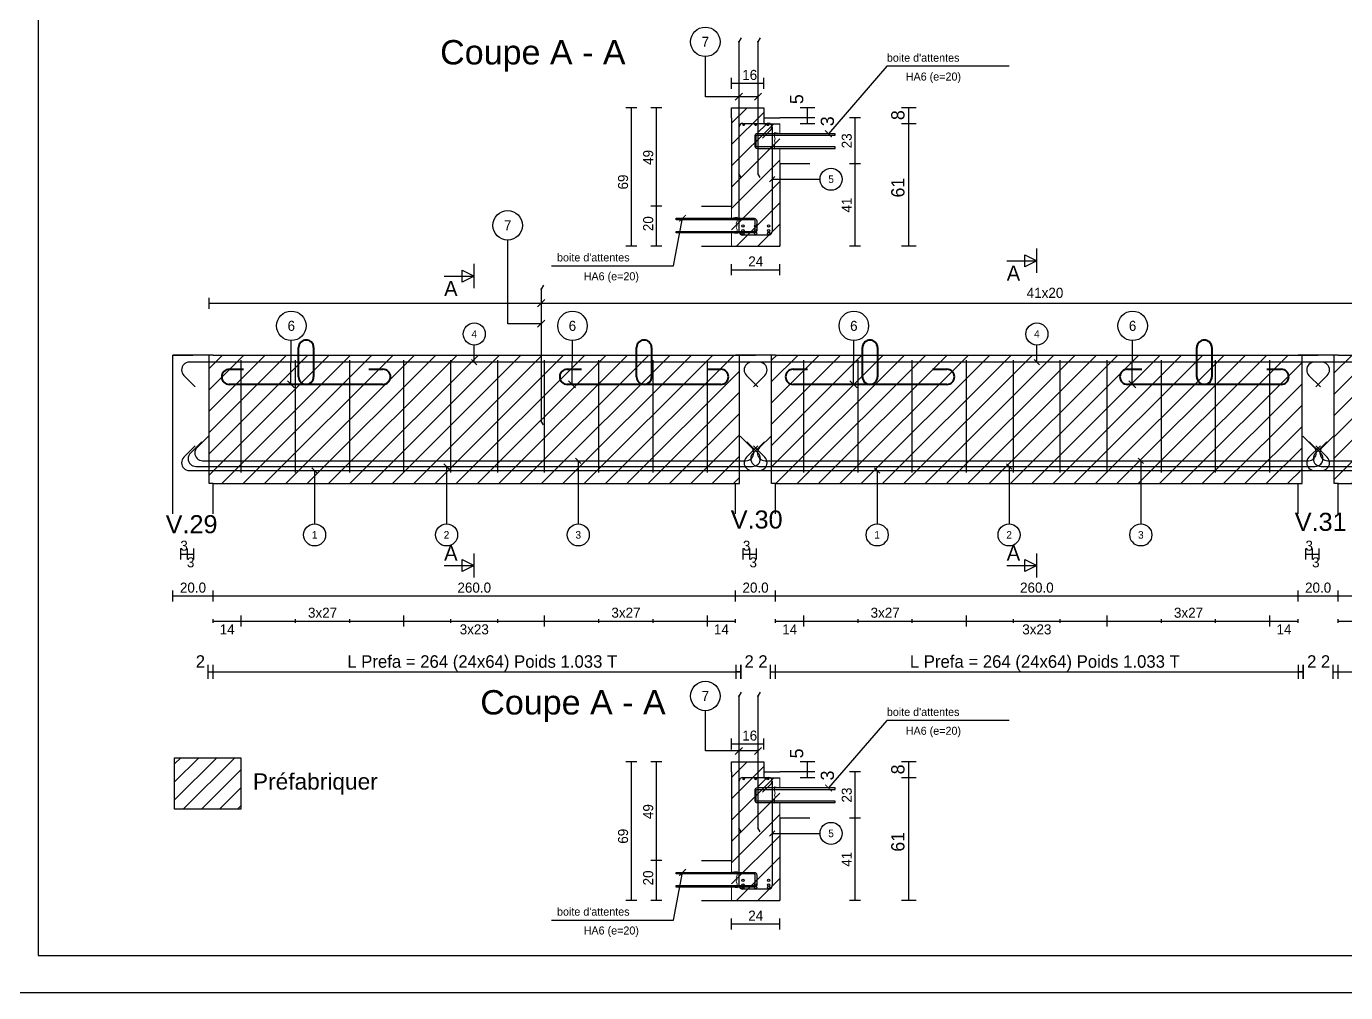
# Model space of a CAD drawing. Extents: x -12912 to 27386, y 1818 to 8189.
# Drawn here: x -3516 to -2859, y 3184 to 3665 of the extents above; entities that cross this region are included whole.
import ezdxf
from ezdxf.enums import TextEntityAlignment as Align

# ---------------------------------------------------------------- set-up
doc = ezdxf.new("R2010")
doc.units = 0
doc.header["$MEASUREMENT"] = 0
doc.linetypes.add('CONTINUE', pattern=[0])
doc.layers.get('0').update_dxf_attribs({"linetype": 'CONTINUOUS'})
for name, color, linetype in [('1', 7, 'CONTINUOUS'), ('104', 7, 'CONTINUOUS'), ('173', 7, 'CONTINUOUS'), ('5', 7, 'CONTINUOUS'), ('6', 7, 'CONTINUOUS'), ('7', 7, 'CONTINUOUS'), ('Bâtiment 1. Soubassement', 7, 'CONTINUOUS'), ('GO-CARTOUCHE', 7, 'CONTINUOUS'), ('PYC-HACHURE', 7, 'CONTINUOUS'), ('RDC COFFRAGE', 7, 'CONTINUOUS')]:
    doc.layers.add(name, color=color, linetype=linetype)
doc.layers.add('PYC- HACHURES', color=7, linetype='CONTINUOUS', lineweight=18)
doc.styles.add('ARIAL', font='ARIAL.TTF')
pattern_1 = [(45, (2287.273, 9e-13), (-5.303301, 5.303301), [])]

# ---------------------------------------------------------------- blocks, each defined once
blk = doc.blocks.new('_ArchTick')
at = {"color": 0, "linetype": 'ByBlock', "const_width": 0.15}
blk.add_lwpolyline([(-0.5, -0.5), (0.5, 0.5)], dxfattribs=at)
blk = doc.blocks.new('A$C25E25F4E')
at = {"layer": 'RDC COFFRAGE', "color": 5, "linetype": 'CONTINUE', "lineweight": 40, "ltscale": 0.01}
for points in [[(52.25, 22.05), (52.25, 22.05)], [(48.51, 3.75), (48.51, 18.3)], [(56, 18.3), (56, 3.75)], [(14, 7.49), (21.09, 7.49)], [(83.42, 7.49), (90.51, 7.49)], [(10.25, 3.75), (10.25, 3.75)], [(94.25, 3.75), (94.25, 3.75)], [(52.25, 0), (14, 0)], [(90.51, 0), (52.25, 0)]]:
    blk.add_lwpolyline(points, dxfattribs=at)
for centre, start, end in [((52.25, 18.3), 90, 180), ((52.25, 18.3), 0, 90), ((14, 3.75), 90, 180), ((90.51, 3.75), 0, 90), ((14, 3.75), 180, 270), ((52.25, 3.75), 180, 270), ((52.25, 3.75), 270, 0), ((90.51, 3.75), 270, 0)]:
    blk.add_arc(centre, 3.75, start, end, dxfattribs=at)

msp = doc.modelspace()

# ---------------------------------------------------------------- hatches: boundary and pattern name
at = {"layer": 'PYC- HACHURES', "lineweight": 15}
h = msp.add_hatch(dxfattribs=at)
h.set_pattern_fill('ANSI31', color=104, scale=60, style=0)
h.set_pattern_definition(pattern_1)
h.paths.add_polyline_path([(-3140.938, 3616.174), (-3148.938, 3616.173), (-3148.938, 3624.173), (-3164.938, 3624.173), (-3164.938, 3619.173), (-3164.938, 3555.173), (-3140.938, 3555.173)])
h = msp.add_hatch(dxfattribs=at)
h.set_pattern_fill('ANSI31', color=104, scale=60, style=0)
h.set_pattern_definition(pattern_1)
h.paths.add_polyline_path([(-3161.028, 3500.979), (-3163.028, 3500.979), (-3423.026, 3500.979), (-3425.026, 3500.979), (-3425.026, 3436.979), (-3423.026, 3436.979), (-3163.028, 3436.979), (-3161.028, 3436.979)])
h = msp.add_hatch(dxfattribs=at)
h.set_pattern_fill('ANSI31', color=104, scale=60, style=0)
h.set_pattern_definition(pattern_1)
h.paths.add_polyline_path([(-2881.028, 3500.979), (-2883.028, 3500.979), (-3143.026, 3500.979), (-3145.026, 3500.979), (-3145.026, 3436.979), (-3143.026, 3436.979), (-2883.028, 3436.979), (-2881.028, 3436.979)])
h = msp.add_hatch(dxfattribs=at)
h.set_pattern_fill('ANSI31', color=104, scale=60, style=0)
h.set_pattern_definition(pattern_1)
h.paths.add_polyline_path([(-2599.027, 3500.979), (-2601.027, 3500.979), (-2863.026, 3500.979), (-2865.026, 3500.979), (-2865.026, 3436.979), (-2863.026, 3436.979), (-2601.027, 3436.979), (-2599.027, 3436.979)])
h = msp.add_hatch(dxfattribs=at)
h.set_pattern_fill('ANSI31', color=104, scale=2, style=0)
h.set_pattern_definition([(45, (-3236.8444, 4733.0785), (-4.490128, 4.490128), [])])
h.paths.add_polyline_path([(-3409.238, 3300.505), (-3442.159, 3300.505), (-3442.159, 3274.853), (-3409.238, 3274.853)])
h = msp.add_hatch(dxfattribs=at)
h.set_pattern_fill('ANSI31', color=104, scale=60, style=0)
h.set_pattern_definition([(45, (2287.273, -325.764), (-5.303301, 5.303301), [])])
h.paths.add_polyline_path([(-3140.938, 3290.41), (-3148.938, 3290.409), (-3148.938, 3298.409), (-3164.938, 3298.409), (-3164.938, 3293.409), (-3164.938, 3229.409), (-3140.938, 3229.409)])

# ---------------------------------------------------------------- linework, layer by layer
at = {"lineweight": 5, "flags": 128}
for points in [[(-3140.935, 3616.18), (-3140.931, 3611.292), (-3143.661, 3611.747), (-3143.661, 3609.708), (-3143.224, 3608.653), (-3143.661, 3607.652), (-3143.224, 3606.652), (-3143.661, 3605.597), (-3143.661, 3603.557), (-3140.931, 3604.012), (-3140.938, 3596.173)], [(-3164.938, 3575.391), (-3164.943, 3569.22), (-3162.213, 3569.675), (-3162.213, 3567.635), (-3162.649, 3566.581), (-3162.213, 3565.58), (-3162.649, 3564.58), (-3162.213, 3563.525), (-3162.213, 3561.485), (-3164.943, 3561.94), (-3164.935, 3555.391)], [(-3140.935, 3290.417), (-3140.931, 3285.529), (-3143.661, 3285.984), (-3143.661, 3283.944), (-3143.224, 3282.889), (-3143.661, 3281.889), (-3143.224, 3280.888), (-3143.661, 3279.833), (-3143.661, 3277.794), (-3140.931, 3278.249), (-3140.938, 3270.409)], [(-3164.938, 3249.628), (-3164.943, 3243.456), (-3162.213, 3243.911), (-3162.213, 3241.872), (-3162.649, 3240.817), (-3162.213, 3239.816), (-3162.649, 3238.816), (-3162.213, 3237.761), (-3162.213, 3235.721), (-3164.943, 3236.176), (-3164.935, 3229.628)]]:
    msp.add_lwpolyline(points, dxfattribs=at)
for points in [[(-3152.077, 3611.21, 0.4142136), (-3153.442, 3609.845), (-3153.442, 3605.295, 0.4142136), (-3152.077, 3603.93), (-3113.402, 3603.93), (-3113.402, 3604.658), (-3152.077, 3604.658, -0.4142136), (-3152.714, 3605.295), (-3152.714, 3609.845, -0.4142136), (-3152.077, 3610.482), (-3113.402, 3610.482), (-3113.402, 3611.21)], [(-3153.796, 3569.138, -0.4142136), (-3152.431, 3567.773), (-3152.431, 3563.223, -0.4142136), (-3153.796, 3561.858), (-3192.471, 3561.858), (-3192.471, 3562.586), (-3153.796, 3562.586, 0.4142136), (-3153.159, 3563.223), (-3153.159, 3567.773, 0.4142136), (-3153.796, 3568.41), (-3192.471, 3568.41), (-3192.471, 3569.138)], [(-3152.077, 3285.447, 0.4142136), (-3153.442, 3284.082), (-3153.442, 3279.532, 0.4142136), (-3152.077, 3278.167), (-3113.402, 3278.167), (-3113.402, 3278.895), (-3152.077, 3278.895, -0.4142136), (-3152.714, 3279.532), (-3152.714, 3284.082, -0.4142136), (-3152.077, 3284.719), (-3113.402, 3284.719), (-3113.402, 3285.447)], [(-3153.796, 3243.374, -0.4142136), (-3152.431, 3242.009), (-3152.431, 3237.459, -0.4142136), (-3153.796, 3236.094), (-3192.471, 3236.094), (-3192.471, 3236.822), (-3153.796, 3236.822, 0.4142136), (-3153.159, 3237.459), (-3153.159, 3242.009, 0.4142136), (-3153.796, 3242.646), (-3192.471, 3242.646), (-3192.471, 3243.374)]]:
    msp.add_lwpolyline(points, format="xyb", close=True)
at = {"layer": '1', "color": 1}
for points in [[(-3425.33, 3460.693), (-3430.987, 3455.037)], [(-3155.067, 3455.037), (-3160.724, 3460.693)], [(-3145.33, 3460.693), (-3150.987, 3455.037)], [(-2875.067, 3455.037), (-2880.724, 3460.693)], [(-2865.33, 3460.693), (-2870.987, 3455.037)], [(-3431.93, 3455.793), (-3437.587, 3450.137)], [(-3428.63, 3457.843), (-3434.287, 3452.187)], [(-3151.93, 3455.793), (-3157.587, 3450.137)], [(-3151.767, 3452.187), (-3157.424, 3457.843)], [(-3148.63, 3457.843), (-3154.287, 3452.187)], [(-3148.467, 3450.137), (-3154.124, 3455.793)], [(-2871.93, 3455.793), (-2877.587, 3450.137)], [(-2871.767, 3452.187), (-2877.424, 3457.843)], [(-2868.63, 3457.843), (-2874.287, 3452.187)], [(-2868.467, 3450.137), (-2874.124, 3455.793)], [(-3438.73, 3447.379), (-3438.73, 3447.379)], [(-3435.43, 3449.429), (-3435.43, 3449.429)], [(-3432.13, 3452.279), (-3432.13, 3452.279)], [(-3428.23, 3448.379), (-3157.825, 3448.379)], [(-3158.73, 3447.379), (-3158.73, 3447.379)], [(-3155.43, 3449.429), (-3155.43, 3449.429)], [(-3153.925, 3452.279), (-3153.925, 3452.279)], [(-3152.13, 3452.279), (-3152.13, 3452.279)], [(-3150.625, 3449.429), (-3150.625, 3449.429)], [(-3148.23, 3448.379), (-2877.825, 3448.379)], [(-3147.325, 3447.379), (-3147.325, 3447.379)], [(-2878.73, 3447.379), (-2878.73, 3447.379)], [(-2875.43, 3449.429), (-2875.43, 3449.429)], [(-2873.925, 3452.279), (-2873.925, 3452.279)], [(-2872.13, 3452.279), (-2872.13, 3452.279)], [(-2870.625, 3449.429), (-2870.625, 3449.429)], [(-2868.23, 3448.379), (-2599.827, 3448.379)], [(-2867.325, 3447.379), (-2867.325, 3447.379)], [(-3434.83, 3443.479), (-3151.225, 3443.479)], [(-3431.53, 3445.529), (-3154.525, 3445.529)], [(-3154.83, 3443.479), (-2871.225, 3443.479)], [(-3151.53, 3445.529), (-2874.525, 3445.529)], [(-2874.83, 3443.479), (-2593.227, 3443.479)], [(-2871.53, 3445.529), (-2596.527, 3445.529)]]:
    msp.add_lwpolyline(points, dxfattribs=at)
for centre in [(-3159.338, 3565.273), (-3152.938, 3565.273), (-3146.538, 3565.273), (-3159.338, 3562.873), (-3159.338, 3561.673), (-3152.938, 3562.873), (-3152.938, 3561.673), (-3146.538, 3562.873), (-3146.538, 3561.673), (-3159.338, 3239.509), (-3159.338, 3237.109), (-3152.938, 3237.109), (-3146.538, 3239.509), (-3146.538, 3237.109), (-3159.338, 3235.909), (-3152.938, 3235.909), (-3146.538, 3235.909)]:
    msp.add_circle(centre, 0.6, dxfattribs=at)
for centre, start, end in [((-3428.23, 3452.279), 135, 180), ((-3157.825, 3452.279), 0, 45), ((-3148.23, 3452.279), 135, 180), ((-2877.825, 3452.279), 0, 45), ((-2868.23, 3452.279), 135, 180), ((-3434.83, 3447.379), 135, 180), ((-3434.83, 3447.379), 180, 270), ((-3431.53, 3449.429), 135, 180), ((-3431.53, 3449.429), 180, 270), ((-3428.23, 3452.279), 180, 270), ((-3154.83, 3447.379), 135, 180), ((-3154.83, 3447.379), 180, 270), ((-3157.825, 3452.279), 270, 0), ((-3151.53, 3449.429), 135, 180), ((-3151.53, 3449.429), 180, 270), ((-3154.525, 3449.429), 270, 0), ((-3148.23, 3452.279), 180, 270), ((-3154.525, 3449.429), 0, 45), ((-3151.225, 3447.379), 270, 0), ((-3151.225, 3447.379), 0, 45), ((-2874.83, 3447.379), 135, 180), ((-2874.83, 3447.379), 180, 270), ((-2877.825, 3452.279), 270, 0), ((-2871.53, 3449.429), 135, 180), ((-2871.53, 3449.429), 180, 270), ((-2874.525, 3449.429), 270, 0), ((-2868.23, 3452.279), 180, 270), ((-2874.525, 3449.429), 0, 45), ((-2871.225, 3447.379), 270, 0), ((-2871.225, 3447.379), 0, 45)]:
    msp.add_arc(centre, 3.9, start, end, dxfattribs=at)
at = {"layer": '104', "color": 104}
for points in [[(-3160.206, 3658.973), (-3161.352, 3656.987)], [(-3150.681, 3658.973), (-3151.828, 3656.987)], [(-3161.352, 3656.987), (-3161.352, 3591.359)], [(-3151.828, 3656.987), (-3151.828, 3591.359)], [(-3160.206, 3589.373), (-3161.352, 3591.359)], [(-3150.681, 3589.373), (-3151.828, 3591.359)], [(-3013.027, 3541.991), (-3013.027, 3553.991)], [(-3293.027, 3534.351), (-3293.027, 3546.351)], [(-3028.027, 3547.991), (-3013.027, 3547.991)], [(-3308.027, 3540.351), (-3293.027, 3540.351)], [(-3258.58, 3535.779), (-3259.726, 3533.793)], [(-3259.726, 3533.793), (-3259.726, 3468.165)], [(-3258.58, 3466.179), (-3259.726, 3468.165)], [(-3293.027, 3390.229), (-3293.027, 3402.229)], [(-3013.027, 3390.229), (-3013.027, 3402.229)], [(-3308.027, 3396.229), (-3293.027, 3396.229)], [(-3028.027, 3396.229), (-3013.027, 3396.229)], [(-3160.206, 3333.209), (-3161.352, 3331.224)], [(-3161.352, 3331.224), (-3161.352, 3265.595)], [(-3150.681, 3333.209), (-3151.828, 3331.224)], [(-3151.828, 3331.224), (-3151.828, 3265.595)], [(-3160.206, 3263.609), (-3161.352, 3265.595)], [(-3150.681, 3263.609), (-3151.828, 3265.595)]]:
    msp.add_lwpolyline(points, dxfattribs=at)
for points in [[(-3013.027, 3547.991), (-3019.027, 3544.991), (-3019.027, 3550.991), (-3013.027, 3547.991)], [(-3293.027, 3540.351), (-3299.027, 3537.351), (-3299.027, 3543.351), (-3293.027, 3540.351)], [(-3293.027, 3396.229), (-3299.027, 3393.229), (-3299.027, 3399.229), (-3293.027, 3396.229)], [(-3013.027, 3396.229), (-3019.027, 3393.229), (-3019.027, 3399.229), (-3013.027, 3396.229)]]:
    msp.add_lwpolyline(points, close=True, dxfattribs=at)
for p in [(-3161.352, 3656.987), (-3151.828, 3656.987), (-3259.726, 3533.793), (-3161.352, 3331.224), (-3151.828, 3331.224)]:
    msp.add_point(p, dxfattribs=at)
at = {"layer": '173', "color": 173}
for points in [[(-3161.138, 3562.573), (-3161.138, 3614.573)], [(-3159.338, 3616.373), (-3146.538, 3616.373)], [(-3152.053, 3611.603), (-3147.81, 3615.846)], [(-3145.265, 3613.3), (-3149.508, 3609.058)], [(-3146.538, 3616.373), (-3146.538, 3616.373)], [(-3144.738, 3614.573), (-3144.738, 3562.573)], [(-3144.738, 3614.573), (-3144.738, 3614.573)], [(-3146.538, 3560.773), (-3159.338, 3560.773)], [(-3438.73, 3493.579), (-3438.73, 3493.579)], [(-3151.225, 3497.479), (-3434.83, 3497.479)], [(-3409.026, 3442.479), (-3409.026, 3498.479)], [(-3382.026, 3442.479), (-3382.026, 3498.479)], [(-3355.026, 3442.479), (-3355.026, 3498.479)], [(-3328.026, 3442.479), (-3328.026, 3498.479)], [(-3304.693, 3442.479), (-3304.693, 3498.479)], [(-3281.361, 3442.479), (-3281.361, 3498.479)], [(-3258.028, 3442.479), (-3258.028, 3498.479)], [(-3231.028, 3442.479), (-3231.028, 3498.479)], [(-3204.028, 3442.479), (-3204.028, 3498.479)], [(-3177.028, 3442.479), (-3177.028, 3498.479)], [(-3158.73, 3493.579), (-3158.73, 3493.579)], [(-2871.225, 3497.479), (-3154.83, 3497.479)], [(-3147.325, 3493.579), (-3147.325, 3493.579)], [(-3129.026, 3442.479), (-3129.026, 3498.479)], [(-3102.026, 3442.479), (-3102.026, 3498.479)], [(-3075.026, 3442.479), (-3075.026, 3498.479)], [(-3048.026, 3442.479), (-3048.026, 3498.479)], [(-3024.693, 3442.479), (-3024.693, 3498.479)], [(-3001.361, 3442.479), (-3001.361, 3498.479)], [(-2978.028, 3442.479), (-2978.028, 3498.479)], [(-2951.028, 3442.479), (-2951.028, 3498.479)], [(-2924.028, 3442.479), (-2924.028, 3498.479)], [(-2897.028, 3442.479), (-2897.028, 3498.479)], [(-2878.73, 3493.579), (-2878.73, 3493.579)], [(-2593.227, 3497.479), (-2874.83, 3497.479)], [(-2867.325, 3493.579), (-2867.325, 3493.579)], [(-3437.587, 3490.821), (-3431.93, 3485.164)], [(-3157.587, 3490.821), (-3151.93, 3485.164)], [(-3154.124, 3485.164), (-3148.467, 3490.821)], [(-2877.587, 3490.821), (-2871.93, 3485.164)], [(-2874.124, 3485.164), (-2868.467, 3490.821)], [(-3159.338, 3290.609), (-3146.538, 3290.609)], [(-3152.053, 3285.839), (-3147.81, 3290.082)], [(-3146.538, 3290.609), (-3146.538, 3290.609)], [(-3161.138, 3236.809), (-3161.138, 3288.809)], [(-3145.265, 3287.536), (-3149.508, 3283.294)], [(-3144.738, 3288.809), (-3144.738, 3236.809)], [(-3144.738, 3288.809), (-3144.738, 3288.809)], [(-3146.538, 3235.009), (-3159.338, 3235.009)]]:
    msp.add_lwpolyline(points, dxfattribs=at)
for centre in [(-3158.938, 3615.673), (-3152.938, 3615.673), (-3146.938, 3615.673), (-3158.938, 3289.909), (-3152.938, 3289.909), (-3146.938, 3289.909)]:
    msp.add_circle(centre, 0.4, dxfattribs=at)
for centre, radius, start, end in [((-3159.338, 3614.573), 1.8, 90, 180), ((-3146.538, 3614.573), 1.8, 90, 135), ((-3146.538, 3614.573), 1.8, 0, 90), ((-3146.538, 3614.573), 1.8, 315, 0), ((-3159.338, 3562.573), 1.8, 180, 270), ((-3146.538, 3562.573), 1.8, 270, 0), ((-3434.83, 3493.579), 3.9, 90, 180), ((-3434.83, 3493.579), 3.9, 180, 225), ((-3154.83, 3493.579), 3.9, 90, 180), ((-3154.83, 3493.579), 3.9, 180, 225), ((-3151.225, 3493.579), 3.9, 0, 90), ((-3151.225, 3493.579), 3.9, 315, 0), ((-2874.83, 3493.579), 3.9, 90, 180), ((-2874.83, 3493.579), 3.9, 180, 225), ((-2871.225, 3493.579), 3.9, 0, 90), ((-2871.225, 3493.579), 3.9, 315, 0), ((-3159.338, 3288.809), 1.8, 90, 180), ((-3146.538, 3288.809), 1.8, 90, 135), ((-3146.538, 3288.809), 1.8, 0, 90), ((-3146.538, 3288.809), 1.8, 315, 0), ((-3159.338, 3236.809), 1.8, 180, 270), ((-3146.538, 3236.809), 1.8, 270, 0)]:
    msp.add_arc(centre, radius, start, end, dxfattribs=at)
at = {"layer": '5', "color": 5}
msp.add_line((-3425.026, 3526.824), (-2599.027, 3526.824), dxfattribs=at)
for points in [[(-3164.938, 3633.61), (-3164.938, 3639.11)], [(-3148.938, 3633.61), (-3148.938, 3639.11)], [(-3164.938, 3636.36), (-3148.938, 3636.36)], [(-3212.104, 3624.173), (-3217.604, 3624.173)], [(-3214.854, 3555.173), (-3214.854, 3624.173)], [(-3199.604, 3624.173), (-3205.104, 3624.173)], [(-3202.354, 3570.173), (-3202.354, 3624.173)], [(-3123.506, 3624.173), (-3130.766, 3624.173)], [(-3123.506, 3619.173), (-3130.766, 3619.173)], [(-3123.506, 3619.173), (-3130.766, 3619.173)], [(-3127.136, 3619.173), (-3127.136, 3624.173)], [(-3127.136, 3616.173), (-3127.136, 3619.173)], [(-3100.771, 3619.173), (-3106.271, 3619.173)], [(-3103.521, 3596.173), (-3103.521, 3619.173)], [(-3073.132, 3624.173), (-3080.392, 3624.173)], [(-3076.762, 3555.173), (-3076.762, 3624.173)], [(-3123.506, 3616.173), (-3130.766, 3616.173)], [(-3073.132, 3616.173), (-3080.392, 3616.173)], [(-3100.771, 3596.173), (-3106.271, 3596.173)], [(-3103.521, 3555.173), (-3103.521, 3596.173)], [(-3199.604, 3575.173), (-3205.104, 3575.173)], [(-3202.354, 3555.173), (-3202.354, 3570.173)], [(-3212.104, 3555.173), (-3217.604, 3555.173)], [(-3199.604, 3555.173), (-3205.104, 3555.173)], [(-3100.771, 3555.173), (-3106.271, 3555.173)], [(-3073.132, 3555.173), (-3080.392, 3555.173)], [(-3164.938, 3540.756), (-3164.938, 3546.256)], [(-3140.938, 3540.756), (-3140.938, 3546.256)], [(-3164.938, 3543.506), (-3140.938, 3543.506)], [(-3425.026, 3524.074), (-3425.026, 3529.574)], [(-3425.026, 3525.907), (-3425.026, 3527.741)], [(-3439.13, 3399.19), (-3439.13, 3404.69)], [(-3439.13, 3401.94), (-3435.83, 3401.94)], [(-3435.83, 3399.19), (-3435.83, 3404.69)], [(-3435.83, 3401.94), (-3432.53, 3401.94)], [(-3432.53, 3399.19), (-3432.53, 3404.69)], [(-3159.13, 3399.19), (-3159.13, 3404.69)], [(-3159.13, 3401.94), (-3155.83, 3401.94)], [(-3155.83, 3399.19), (-3155.83, 3404.69)], [(-3155.83, 3401.94), (-3152.53, 3401.94)], [(-3152.53, 3399.19), (-3152.53, 3404.69)], [(-2879.13, 3399.19), (-2879.13, 3404.69)], [(-2879.13, 3401.94), (-2875.83, 3401.94)], [(-2875.83, 3399.19), (-2875.83, 3404.69)], [(-2875.83, 3401.94), (-2872.53, 3401.94)], [(-2872.53, 3399.19), (-2872.53, 3404.69)], [(-3443.028, 3378.312), (-3443.028, 3383.812)], [(-3423.026, 3378.312), (-3423.026, 3383.812)], [(-3163.028, 3378.312), (-3163.028, 3383.812)], [(-3163.028, 3378.312), (-3163.028, 3383.812)], [(-3143.026, 3378.312), (-3143.026, 3383.812)], [(-3143.026, 3378.312), (-3143.026, 3383.812)], [(-2883.028, 3378.312), (-2883.028, 3383.812)], [(-2883.028, 3378.312), (-2883.028, 3383.812)], [(-2863.026, 3378.312), (-2863.026, 3383.812)], [(-2863.026, 3378.312), (-2863.026, 3383.812)], [(-3443.028, 3381.062), (-3423.026, 3381.062)], [(-3423.026, 3381.062), (-3163.028, 3381.062)], [(-3163.028, 3381.062), (-3143.026, 3381.062)], [(-3163.028, 3381.062), (-3143.026, 3381.062)], [(-3143.026, 3381.062), (-2883.028, 3381.062)], [(-2883.028, 3381.062), (-2863.026, 3381.062)], [(-2883.028, 3381.062), (-2863.026, 3381.062)], [(-2863.026, 3381.062), (-2601.027, 3381.062)], [(-3423.026, 3367.646), (-3423.026, 3369.479)], [(-3423.026, 3368.562), (-3409.026, 3368.562)], [(-3409.026, 3365.812), (-3409.026, 3371.312)], [(-3409.026, 3367.646), (-3409.026, 3369.479)], [(-3409.026, 3368.562), (-3382.026, 3368.562)], [(-3409.026, 3368.562), (-3328.026, 3368.562)], [(-3382.026, 3367.646), (-3382.026, 3369.479)], [(-3382.026, 3368.562), (-3355.026, 3368.562)], [(-3355.026, 3367.646), (-3355.026, 3369.479)], [(-3355.026, 3368.562), (-3328.026, 3368.562)], [(-3328.026, 3365.812), (-3328.026, 3371.312)], [(-3328.026, 3367.646), (-3328.026, 3369.479)], [(-3328.026, 3368.562), (-3304.693, 3368.562)], [(-3328.026, 3368.562), (-3258.028, 3368.562)], [(-3304.693, 3367.646), (-3304.693, 3369.479)], [(-3304.693, 3368.562), (-3281.361, 3368.562)], [(-3281.361, 3367.646), (-3281.361, 3369.479)], [(-3281.361, 3368.562), (-3258.028, 3368.562)], [(-3258.028, 3365.812), (-3258.028, 3371.312)], [(-3258.028, 3367.646), (-3258.028, 3369.479)], [(-3258.028, 3368.562), (-3231.028, 3368.562)], [(-3258.028, 3368.562), (-3177.028, 3368.562)], [(-3231.028, 3367.646), (-3231.028, 3369.479)], [(-3231.028, 3368.562), (-3204.028, 3368.562)], [(-3204.028, 3367.646), (-3204.028, 3369.479)], [(-3204.028, 3368.562), (-3177.028, 3368.562)], [(-3177.028, 3365.812), (-3177.028, 3371.312)], [(-3177.028, 3367.646), (-3177.028, 3369.479)], [(-3177.028, 3368.562), (-3163.028, 3368.562)], [(-3163.028, 3367.646), (-3163.028, 3369.479)], [(-3143.026, 3367.646), (-3143.026, 3369.479)], [(-3143.026, 3368.562), (-3129.026, 3368.562)], [(-3129.026, 3365.812), (-3129.026, 3371.312)], [(-3129.026, 3367.646), (-3129.026, 3369.479)], [(-3129.026, 3368.562), (-3102.026, 3368.562)], [(-3129.026, 3368.562), (-3048.026, 3368.562)], [(-3102.026, 3367.646), (-3102.026, 3369.479)], [(-3102.026, 3368.562), (-3075.026, 3368.562)], [(-3075.026, 3367.646), (-3075.026, 3369.479)], [(-3075.026, 3368.562), (-3048.026, 3368.562)], [(-3048.026, 3365.812), (-3048.026, 3371.312)], [(-3048.026, 3367.646), (-3048.026, 3369.479)], [(-3048.026, 3368.562), (-3024.693, 3368.562)], [(-3048.026, 3368.562), (-2978.028, 3368.562)], [(-3024.693, 3367.646), (-3024.693, 3369.479)], [(-3024.693, 3368.562), (-3001.361, 3368.562)], [(-3001.361, 3367.646), (-3001.361, 3369.479)], [(-3001.361, 3368.562), (-2978.028, 3368.562)], [(-2978.028, 3365.812), (-2978.028, 3371.312)], [(-2978.028, 3367.646), (-2978.028, 3369.479)], [(-2978.028, 3368.562), (-2951.028, 3368.562)], [(-2978.028, 3368.562), (-2897.028, 3368.562)], [(-2951.028, 3367.646), (-2951.028, 3369.479)], [(-2951.028, 3368.562), (-2924.028, 3368.562)], [(-2924.028, 3367.646), (-2924.028, 3369.479)], [(-2924.028, 3368.562), (-2897.028, 3368.562)], [(-2897.028, 3365.812), (-2897.028, 3371.312)], [(-2897.028, 3367.646), (-2897.028, 3369.479)], [(-2897.028, 3368.562), (-2883.028, 3368.562)], [(-2883.028, 3367.646), (-2883.028, 3369.479)], [(-2863.026, 3367.646), (-2863.026, 3369.479)], [(-2863.026, 3368.562), (-2849.026, 3368.562)], [(-3164.938, 3304.654), (-3164.938, 3310.154)], [(-3148.938, 3304.654), (-3148.938, 3310.154)], [(-3164.938, 3307.404), (-3148.938, 3307.404)], [(-3212.104, 3298.409), (-3217.604, 3298.409)], [(-3214.854, 3229.409), (-3214.854, 3298.409)], [(-3199.604, 3298.409), (-3205.104, 3298.409)], [(-3202.354, 3244.409), (-3202.354, 3298.409)], [(-3123.506, 3298.409), (-3130.766, 3298.409)], [(-3127.136, 3293.409), (-3127.136, 3298.409)], [(-3073.132, 3298.409), (-3080.392, 3298.409)], [(-3076.762, 3229.409), (-3076.762, 3298.409)], [(-3123.506, 3293.409), (-3130.766, 3293.409)], [(-3123.506, 3293.409), (-3130.766, 3293.409)], [(-3123.506, 3290.409), (-3130.766, 3290.409)], [(-3127.136, 3290.409), (-3127.136, 3293.409)], [(-3100.771, 3293.409), (-3106.271, 3293.409)], [(-3103.521, 3270.409), (-3103.521, 3293.409)], [(-3073.132, 3290.409), (-3080.392, 3290.409)], [(-3100.771, 3270.409), (-3106.271, 3270.409)], [(-3103.521, 3229.409), (-3103.521, 3270.409)], [(-3199.604, 3249.409), (-3205.104, 3249.409)], [(-3202.354, 3229.409), (-3202.354, 3244.409)], [(-3212.104, 3229.409), (-3217.604, 3229.409)], [(-3199.604, 3229.409), (-3205.104, 3229.409)], [(-3100.771, 3229.409), (-3106.271, 3229.409)], [(-3073.132, 3229.409), (-3080.392, 3229.409)], [(-3164.938, 3214.992), (-3164.938, 3220.492)], [(-3164.938, 3217.742), (-3140.938, 3217.742)], [(-3140.938, 3214.992), (-3140.938, 3220.492)]]:
    msp.add_lwpolyline(points, dxfattribs=at)
at = {"layer": '6', "color": 6}
for points in [[(-3178.019, 3629.615), (-3178.019, 3649.661)], [(-3163.12, 3627.848), (-3159.585, 3631.383)], [(-3153.596, 3627.848), (-3150.06, 3631.383)], [(-3151.828, 3629.615), (-3178.019, 3629.615)], [(-3143.412, 3589.899), (-3146.064, 3587.247)], [(-3144.738, 3588.573), (-3120.938, 3588.573)], [(-3276.393, 3516.579), (-3276.393, 3558.246)], [(-3261.494, 3525.056), (-3257.959, 3528.592)], [(-3259.726, 3516.579), (-3276.393, 3516.579)], [(-3261.494, 3514.811), (-3257.959, 3518.347)], [(-3384.278, 3486.428), (-3384.128, 3508.213)], [(-3244.339, 3486.428), (-3244.189, 3508.213)], [(-3104.278, 3486.428), (-3104.128, 3508.213)], [(-2965.542, 3486.428), (-2965.393, 3508.213)], [(-3293.027, 3497.479), (-3293.027, 3505.979)], [(-3013.027, 3497.479), (-3013.027, 3505.979)], [(-3294.353, 3498.805), (-3291.701, 3496.153)], [(-3014.353, 3498.805), (-3011.701, 3496.153)], [(-3382.528, 3484.661), (-3386.064, 3488.196)], [(-3242.571, 3484.661), (-3246.107, 3488.196)], [(-3102.528, 3484.661), (-3106.064, 3488.196)], [(-2963.774, 3484.661), (-2967.31, 3488.196)], [(-3239.949, 3447.053), (-3242.601, 3449.705)], [(-3241.275, 3448.379), (-3241.275, 3416.979)], [(-2959.949, 3447.053), (-2962.601, 3449.705)], [(-2961.275, 3448.379), (-2961.275, 3416.979)], [(-3371.173, 3442.153), (-3373.825, 3444.805)], [(-3372.499, 3443.479), (-3372.499, 3416.979)], [(-3305.514, 3444.203), (-3308.166, 3446.855)], [(-3306.84, 3445.529), (-3306.84, 3416.979)], [(-3091.173, 3442.153), (-3093.825, 3444.805)], [(-3092.499, 3443.479), (-3092.499, 3416.979)], [(-3025.514, 3444.203), (-3028.166, 3446.855)], [(-3026.84, 3445.529), (-3026.84, 3416.979)], [(-3178.019, 3303.852), (-3178.019, 3323.897)], [(-3151.828, 3303.852), (-3178.019, 3303.852)], [(-3163.12, 3302.084), (-3159.585, 3305.619)], [(-3153.596, 3302.084), (-3150.06, 3305.619)], [(-3143.412, 3264.135), (-3146.064, 3261.483)], [(-3144.738, 3262.809), (-3120.938, 3262.809)]]:
    msp.add_lwpolyline(points, dxfattribs=at)
for centre, radius in [((-3178.019, 3656.994), 7.333), ((-3115.438, 3588.573), 5.5), ((-3276.393, 3565.579), 7.333), ((-3384.106, 3515.546), 7.333), ((-3244.167, 3515.546), 7.333), ((-3104.106, 3515.546), 7.333), ((-2965.37, 3515.546), 7.333), ((-3293.027, 3511.479), 5.5), ((-3013.027, 3511.479), 5.5), ((-3372.499, 3411.479), 5.5), ((-3306.84, 3411.479), 5.5), ((-3241.275, 3411.479), 5.5), ((-3092.499, 3411.479), 5.5), ((-3026.84, 3411.479), 5.5), ((-2961.275, 3411.479), 5.5), ((-3178.019, 3331.23), 7.333), ((-3115.438, 3262.809), 5.5)]:
    msp.add_circle(centre, radius, dxfattribs=at)
at = {"layer": '7', "color": 7, "linetype": 'Continuous'}
for points in [[(-3164.938, 3619.173), (-3164.938, 3624.173), (-3148.938, 3624.173), (-3148.938, 3616.173), (-3140.935, 3616.174)], [(-3423.026, 3436.979), (-3425.026, 3436.979), (-3425.026, 3500.979)], [(-3163.028, 3436.979), (-3161.028, 3436.979), (-3161.028, 3500.979)], [(-3143.026, 3436.979), (-3145.026, 3436.979), (-3145.026, 3500.979)], [(-2883.028, 3436.979), (-2881.028, 3436.979), (-2881.028, 3500.979)], [(-2863.026, 3436.979), (-2865.026, 3436.979), (-2865.026, 3500.979)], [(-3164.938, 3293.409), (-3164.938, 3298.409), (-3148.938, 3298.409), (-3148.938, 3290.409), (-3140.935, 3290.41)]]:
    msp.add_lwpolyline(points, dxfattribs=at)
at = {"layer": '7', "color": 7}
for points in [[(-3164.938, 3619.173), (-3164.938, 3575.173)], [(-3148.938, 3619.173), (-3140.938, 3619.173)], [(-3125.938, 3619.173), (-3140.938, 3619.173)], [(-3125.938, 3596.173), (-3140.938, 3596.173)], [(-3140.938, 3596.173), (-3140.938, 3555.173)], [(-3179.938, 3575.173), (-3164.938, 3575.173)], [(-3179.938, 3555.173), (-3164.938, 3555.173)], [(-3164.938, 3555.173), (-3140.938, 3555.173)], [(-3423.026, 3500.979), (-3443.028, 3500.979)], [(-3443.028, 3421.979), (-3443.028, 3500.979)], [(-3443.028, 3500.979), (-3433.027, 3500.979)], [(-3423.026, 3500.979), (-3163.028, 3500.979)], [(-3143.026, 3500.979), (-3163.028, 3500.979)], [(-3143.026, 3500.979), (-3163.028, 3500.979)], [(-3163.028, 3500.979), (-3153.027, 3500.979)], [(-3143.026, 3500.979), (-3153.027, 3500.979)], [(-3143.026, 3500.979), (-2883.028, 3500.979)], [(-2863.026, 3500.979), (-2883.028, 3500.979)], [(-2883.028, 3500.979), (-2873.027, 3500.979)], [(-2863.026, 3500.979), (-2883.028, 3500.979)], [(-2863.026, 3500.979), (-2873.027, 3500.979)], [(-2863.026, 3500.979), (-2601.027, 3500.979)], [(-3443.028, 3421.979), (-3443.028, 3436.979)], [(-3423.026, 3436.979), (-3163.028, 3436.979)], [(-3423.026, 3421.979), (-3423.026, 3436.979)], [(-3163.028, 3421.979), (-3163.028, 3436.979)], [(-3163.028, 3421.979), (-3163.028, 3436.979)], [(-3163.028, 3421.979), (-3163.028, 3436.979)], [(-3143.026, 3421.979), (-3143.026, 3436.979)], [(-3143.026, 3421.979), (-3143.026, 3436.979)], [(-3143.026, 3436.979), (-2883.028, 3436.979)], [(-3143.026, 3421.979), (-3143.026, 3436.979)], [(-2883.028, 3421.979), (-2883.028, 3436.979)], [(-2883.028, 3421.979), (-2883.028, 3436.979)], [(-2883.028, 3421.979), (-2883.028, 3436.979)], [(-2863.026, 3436.979), (-2601.027, 3436.979)], [(-2863.026, 3421.979), (-2863.026, 3436.979)], [(-2863.026, 3421.979), (-2863.026, 3436.979)], [(-2863.026, 3421.979), (-2863.026, 3436.979)], [(-3164.938, 3293.409), (-3164.938, 3249.409)], [(-3148.938, 3293.409), (-3140.938, 3293.409)], [(-3125.938, 3293.409), (-3140.938, 3293.409)], [(-3125.938, 3270.409), (-3140.938, 3270.409)], [(-3140.938, 3270.409), (-3140.938, 3229.409)], [(-3179.938, 3249.409), (-3164.938, 3249.409)], [(-3179.938, 3229.409), (-3164.938, 3229.409)], [(-3164.938, 3229.409), (-3140.938, 3229.409)]]:
    msp.add_lwpolyline(points, dxfattribs=at)
msp.add_lwpolyline([(-3442.159, 3300.505), (-3409.238, 3300.505), (-3409.238, 3274.853), (-3442.159, 3274.853)], close=True, dxfattribs=at)
at = {"layer": 'GO-CARTOUCHE', "linetype": 'Continuous'}
for points in [[(-2414.997, 3183.536), (-2414.997, 3971.036), (-3528.634, 3971.036), (-3528.634, 3183.536)], [(-2433.556, 3202.094), (-2433.556, 3952.477), (-3510.075, 3952.477), (-3510.075, 3202.094)]]:
    msp.add_lwpolyline(points, close=True, dxfattribs=at)
at = {"layer": 'PYC-HACHURE'}
for points in [[(-3087.718, 3644.85), (-3116.756, 3611.21)], [(-3026.86, 3644.85), (-3087.718, 3644.85), (-3087.718, 3644.85)], [(-3193.797, 3545.411), (-3189.369, 3569.138)], [(-3254.655, 3545.411), (-3193.797, 3545.411), (-3193.797, 3545.411)], [(-3425.515, 3339.846), (-3425.515, 3346.69)], [(-3425.515, 3343.268), (-3423.026, 3343.268)], [(-3425.515, 3343.268), (-3160.406, 3343.268)], [(-3423.026, 3339.846), (-3423.026, 3346.69)], [(-3162.895, 3346.69), (-3162.895, 3339.846)], [(-3160.406, 3343.268), (-3162.895, 3343.268)], [(-3160.406, 3339.846), (-3160.406, 3346.69)], [(-3160.406, 3346.69), (-3160.406, 3339.846)], [(-3145.515, 3339.846), (-3145.515, 3346.69)], [(-3145.515, 3343.268), (-3143.026, 3343.268)], [(-3145.515, 3343.268), (-2880.406, 3343.268)], [(-3143.026, 3339.846), (-3143.026, 3346.69)], [(-2882.895, 3346.69), (-2882.895, 3339.846)], [(-2880.406, 3343.268), (-2882.895, 3343.268)], [(-2880.406, 3339.846), (-2880.406, 3346.69)], [(-2880.406, 3346.69), (-2880.406, 3339.846)], [(-2865.515, 3339.846), (-2865.515, 3346.69)], [(-2865.515, 3343.268), (-2863.026, 3343.268)], [(-2865.515, 3343.268), (-2598.406, 3343.268)], [(-2863.026, 3339.846), (-2863.026, 3346.69)], [(-3087.718, 3319.087), (-3116.756, 3285.447)], [(-3026.86, 3319.087), (-3087.718, 3319.087), (-3087.718, 3319.087)], [(-3193.797, 3219.647), (-3189.369, 3243.374)], [(-3254.655, 3219.647), (-3193.797, 3219.647), (-3193.797, 3219.647)]]:
    msp.add_lwpolyline(points, dxfattribs=at)

# ---------------------------------------------------------------- block references
at = {"layer": '7', "color": 7, "linetype": 'Continuous'}
for p in [(-3428.981, 3486.428), (-3260.764, 3486.428), (-3148.34, 3486.428), (-2981.899, 3486.428)]:
    msp.add_blockref('A$C25E25F4E', p, dxfattribs=at)
at = {"layer": 'Bâtiment 1. Soubassement', "yscale": 3.307500000000346, "zscale": 3.307499999999998}
for p, xscale, rotation in [((-3116.756, 3611.21), 3.307500000068103, 270), ((-3189.369, 3569.138), -3.307500000068103, 90), ((-3116.756, 3285.447), 3.307500000068103, 270), ((-3189.369, 3243.374), -3.307500000068103, 90)]:
    msp.add_blockref('_ArchTick', p, dxfattribs=dict(at, xscale=xscale, rotation=rotation))

# ---------------------------------------------------------------- texts
at = {"style": 'ARIAL'}
for s, height, p in [('Coupe A - A', 12.12935, (-3263.869, 3651.786)), ('Coupe A - A', 12.12935, (-3243.896, 3328.095)), ('Préfabriquer', 8.08623, (-3372.122, 3288.67))]:
    msp.add_text(s, height=height, dxfattribs=at).set_placement(p, align=Align.MIDDLE_CENTER)
for s, p in [('V.29', (-3446.625, 3421.28)), ('V.30', (-3165.381, 3423.619)), ('V.31', (-2884.67, 3422.455))]:
    msp.add_text(s, height=8.9847, dxfattribs=at).set_placement(p, align=Align.TOP_LEFT)
at = {"layer": '104', "color": 104}
for p in [(-3028.027, 3545.517), (-3308.027, 3537.877)]:
    msp.add_text('A', height=7.5, dxfattribs=at).set_placement(p, align=Align.TOP_LEFT)
for p in [(-3308.027, 3398.703), (-3028.027, 3398.703)]:
    msp.add_text('A', height=7.5, dxfattribs=at).set_placement(p)
at = {"layer": '5', "color": 5}
for s, p in [('16', (-3155.938, 3637.992)), ('24', (-3152.938, 3545.138)), ('41x20', (-3008.962, 3529.49)), ('3', (-3437.48, 3403.59)), ('3', (-3157.48, 3403.59)), ('3', (-2877.48, 3403.59)), ('20.0', (-3433.027, 3382.712)), ('260.0', (-3293.027, 3382.712)), ('20.0', (-3153.027, 3382.712)), ('20.0', (-3153.027, 3382.712)), ('260.0', (-3013.027, 3382.712)), ('20.0', (-2873.027, 3382.712)), ('20.0', (-2873.027, 3382.712)), ('3x27', (-3368.526, 3370.212)), ('3x27', (-3217.528, 3370.212)), ('3x27', (-3088.526, 3370.212)), ('3x27', (-2937.528, 3370.212)), ('16', (-3155.938, 3309.036)), ('24', (-3152.938, 3219.374))]:
    msp.add_text(s, height=5, dxfattribs=at).set_placement(p, align=Align.CENTER)
for s, height, p in [('5', 6.6, (-3129.287, 3628.394)), ('3', 6.6, (-3114.007, 3617.415)), ('8', 6.6, (-3078.913, 3620.453)), ('23', 5, (-3105.153, 3607.673)), ('49', 5, (-3203.986, 3599.429)), ('69', 5, (-3216.486, 3587.173)), ('61', 6.6, (-3078.913, 3584.384)), ('41', 5, (-3105.153, 3575.673)), ('20', 5, (-3203.986, 3566.418)), ('5', 6.6, (-3129.287, 3302.63)), ('8', 6.6, (-3078.913, 3294.689)), ('3', 6.6, (-3114.007, 3291.652)), ('23', 5, (-3105.153, 3281.909)), ('49', 5, (-3203.986, 3273.665)), ('69', 5, (-3216.486, 3261.409)), ('61', 6.6, (-3078.913, 3258.62)), ('41', 5, (-3105.153, 3249.909)), ('20', 5, (-3203.986, 3240.654))]:
    msp.add_text(s, height=height, rotation=90, dxfattribs=at).set_placement(p, align=Align.CENTER)
for s, p in [('3', (-3434.18, 3400.291)), ('3', (-3154.18, 3400.291)), ('3', (-2874.18, 3400.291)), ('14', (-3416.026, 3366.913)), ('3x23', (-3293.027, 3366.913)), ('14', (-3170.028, 3366.913)), ('14', (-3136.026, 3366.913)), ('3x23', (-3013.027, 3366.913)), ('14', (-2890.028, 3366.913))]:
    msp.add_text(s, height=5, dxfattribs=at).set_placement(p, align=Align.TOP_CENTER)
at = {"layer": '6', "color": 6}
for s, height, p in [('7', 5, (-3178.019, 3656.994)), ('5', 3.75, (-3115.438, 3588.573)), ('7', 5, (-3276.393, 3565.579)), ('6', 5, (-3384.106, 3515.546)), ('4', 3.75, (-3293.027, 3511.479)), ('6', 5, (-3244.167, 3515.546)), ('6', 5, (-3104.106, 3515.546)), ('4', 3.75, (-3013.027, 3511.479)), ('6', 5, (-2965.37, 3515.546)), ('1', 3.75, (-3372.499, 3411.479)), ('2', 3.75, (-3306.84, 3411.479)), ('3', 3.75, (-3241.275, 3411.479)), ('1', 3.75, (-3092.499, 3411.479)), ('2', 3.75, (-3026.84, 3411.479)), ('3', 3.75, (-2961.275, 3411.479)), ('7', 5, (-3178.019, 3331.23)), ('5', 3.75, (-3115.438, 3262.809))]:
    msp.add_text(s, height=height, dxfattribs=at).set_placement(p, align=Align.MIDDLE_CENTER)
at = {"layer": 'PYC-HACHURE'}
for s, p in [("boite d'attentes", (-3087.676, 3647.067)), ('HA6 (e=20)', (-3078.266, 3637.678)), ("boite d'attentes", (-3251.839, 3547.627)), ('HA6 (e=20)', (-3238.582, 3538.238)), ("boite d'attentes", (-3087.676, 3321.303)), ('HA6 (e=20)', (-3078.266, 3311.914)), ("boite d'attentes", (-3251.839, 3221.864)), ('HA6 (e=20)', (-3238.582, 3212.474))]:
    msp.add_text(s, height=4, dxfattribs=at).set_placement(p)
for s, height, p in [('2', 6.222, (-3429.346, 3345.303)), ('L Prefa = 264 (24x64) Poids 1.033 T', 6.22222, (-3289.054, 3345.303)), ('2', 6.222, (-3156.226, 3345.303)), ('2', 6.222, (-3149.346, 3345.303)), ('L Prefa = 264 (24x64) Poids 1.033 T', 6.22222, (-3009.054, 3345.303)), ('2', 6.222, (-2876.226, 3345.303)), ('2', 6.222, (-2869.346, 3345.303))]:
    msp.add_text(s, height=height, dxfattribs=at).set_placement(p, align=Align.CENTER)

doc.saveas('drawing.dxf')
